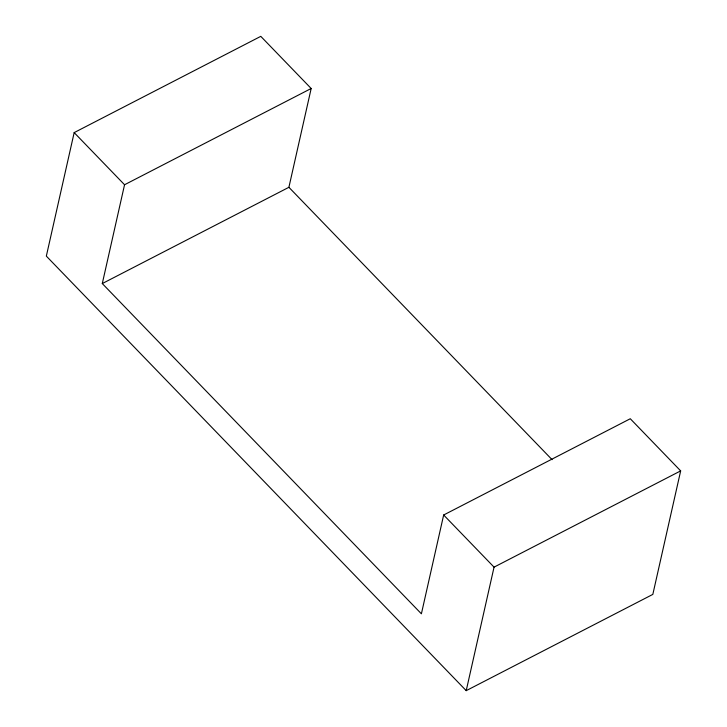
<?xml version="1.0" encoding="UTF-8"?>
<svg xmlns="http://www.w3.org/2000/svg" width="727" height="727" viewBox="0 0 727 727"><rect width="100%" height="100%" fill="white"/><g stroke="black" fill="none" stroke-linecap="round" stroke-linejoin="round"><path stroke-width="1.09" d="M74.172 132.605L46.337 256.113L466.216 690.65L652.828 594.395L680.663 470.887L630.282 418.743L443.661 514.998L421.396 613.806L102.289 283.557L124.553 184.749L311.174 88.494L260.784 36.35L74.172 132.605L124.553 184.749M102.289 283.557L288.901 187.302L311.174 88.494M466.216 690.65L494.051 567.142L680.663 470.887M288.901 187.302L552.066 459.655M443.661 514.998L494.051 567.142"/></g></svg>
